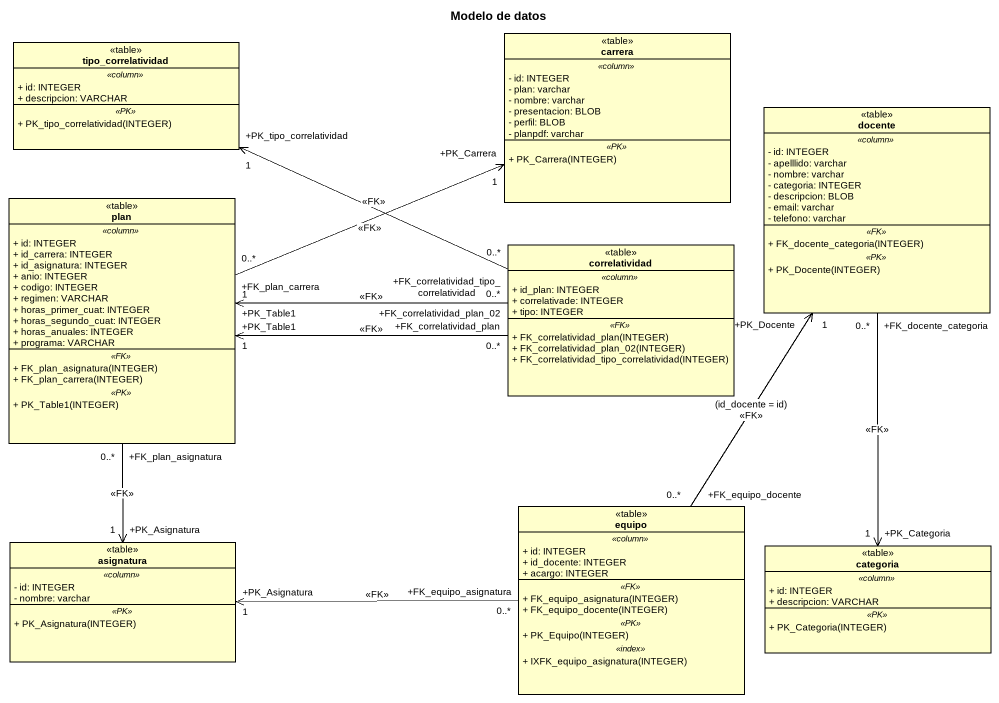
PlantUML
@startuml
title Modelo de datos
hide circle
hide empty members
skinparam classAttributeIconSize 0
class carrera <<table>> {
  .. <<column>> ..
  - id: INTEGER
  - plan: varchar
  - nombre: varchar
  - presentacion: BLOB
  - perfil: BLOB
  - planpdf: varchar
  .. <<PK>> ..
  + PK_Carrera(INTEGER)
}
class tipo_correlatividad <<table>> {
  .. <<column>> ..
  + id: INTEGER
  + descripcion: VARCHAR
  .. <<PK>> ..
  + PK_tipo_correlatividad(INTEGER)
}
class docente <<table>> {
  .. <<column>> ..
  - id: INTEGER
  - apelllido: varchar
  - nombre: varchar
  - categoria: INTEGER
  - descripcion: BLOB
  - email: varchar
  - telefono: varchar
  .. <<FK>> ..
  + FK_docente_categoria(INTEGER)
  .. <<PK>> ..
  + PK_Docente(INTEGER)
}
class plan <<table>> {
  .. <<column>> ..
  + id: INTEGER
  + id_carrera: INTEGER
  + id_asignatura: INTEGER
  + anio: INTEGER
  + codigo: INTEGER
  + regimen: VARCHAR
  + horas_primer_cuat: INTEGER
  + horas_segundo_cuat: INTEGER
  + horas_anuales: INTEGER
  + programa: VARCHAR
  .. <<FK>> ..
  + FK_plan_asignatura(INTEGER)
  + FK_plan_carrera(INTEGER)
  .. <<PK>> ..
  + PK_Table1(INTEGER)
}
class correlatividad <<table>> {
  .. <<column>> ..
  + id_plan: INTEGER
  + correlativade: INTEGER
  + tipo: INTEGER
  .. <<FK>> ..
  + FK_correlatividad_plan(INTEGER)
  + FK_correlatividad_plan_02(INTEGER)
  + FK_correlatividad_tipo_correlatividad(INTEGER)
}
class equipo <<table>> {
  .. <<column>> ..
  + id: INTEGER
  + id_docente: INTEGER
  + acargo: INTEGER
  .. <<FK>> ..
  + FK_equipo_asignatura(INTEGER)
  + FK_equipo_docente(INTEGER)
  .. <<PK>> ..
  + PK_Equipo(INTEGER)
  .. <<index>> ..
  + IXFK_equipo_asignatura(INTEGER)
}
class asignatura <<table>> {
  .. <<column>> ..
  - id: INTEGER
  - nombre: varchar
  .. <<PK>> ..
  + PK_Asignatura(INTEGER)
}
class categoria <<table>> {
  .. <<column>> ..
  + id: INTEGER
  + descripcion: VARCHAR
  .. <<PK>> ..
  + PK_Categoria(INTEGER)
}
docente "+FK_docente_categoria\n0..*" --> "+PK_Categoria\n1" categoria : <<FK>>
plan "+FK_plan_carrera\n0..*" -right-> "+PK_Carrera\n1" carrera : <<FK>>
plan "+FK_plan_asignatura\n0..*" --> "+PK_Asignatura\n1" asignatura : <<FK>>
correlatividad "+FK_correlatividad_tipo_correlatividad\n0..*" -left-> "+PK_tipo_correlatividad\n1" tipo_correlatividad : <<FK>>
correlatividad "+FK_correlatividad_plan\n0..*" -left-> "+PK_Table1\n1" plan : <<FK>>
correlatividad "+FK_correlatividad_plan_02\n0..*" -left-> "+PK_Table1\n1" plan : <<FK>>
equipo "+FK_equipo_docente\n0..*" -up-> "+PK_Docente\n1" docente : (id_docente = id)\n<<FK>>
equipo "+FK_equipo_asignatura\n0..*" -left-> "+PK_Asignatura\n1" asignatura : <<FK>>
@enduml
